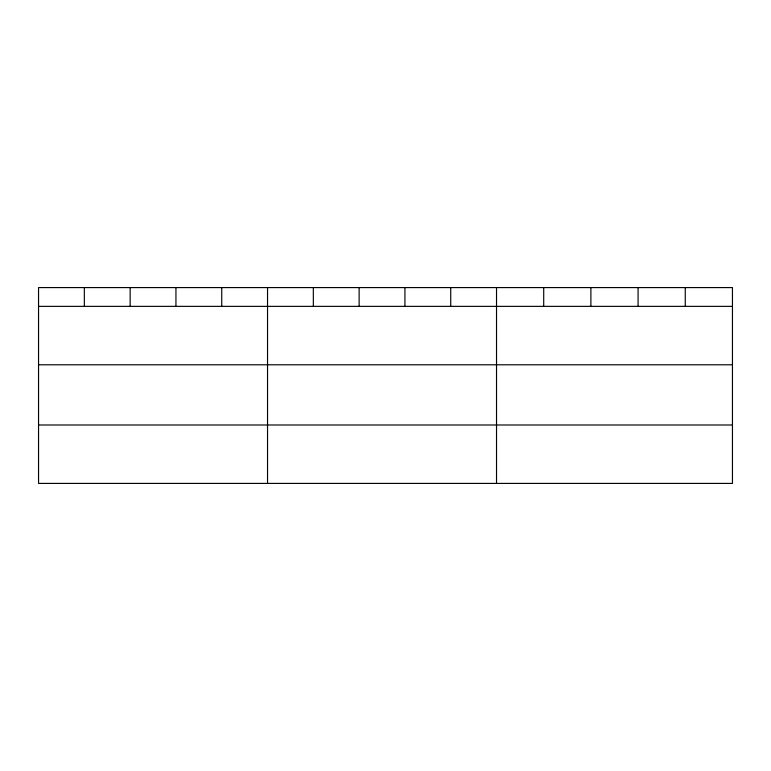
<?xml version="1.0" encoding="UTF-8"?>
<svg xmlns="http://www.w3.org/2000/svg" width="771" height="771" viewBox="0 0 771 771"><rect width="100%" height="100%" fill="white"/><g stroke="black" fill="none" stroke-linecap="round" stroke-linejoin="round"><path stroke-width="1.16" d="M732.45 364.799L732.45 287.583L38.55 287.583L38.55 483.417L732.45 483.417L732.45 364.799L38.55 364.799M38.55 306.366L732.45 306.366M38.55 424.994L732.45 424.994M685.265 287.583L685.265 306.366M638.08 287.583L638.08 306.366M590.894 287.583L590.894 306.366M543.709 287.583L543.709 306.366M496.524 287.583L496.524 483.417M450.727 287.583L450.727 306.366M404.929 287.583L404.929 306.366M359.132 287.583L359.132 306.366M313.334 287.583L313.334 306.366M267.537 287.583L267.537 483.417M221.74 287.583L221.74 306.366M175.942 287.583L175.942 306.366M130.145 287.583L130.145 306.366M84.347 287.583L84.347 306.366"/></g></svg>
